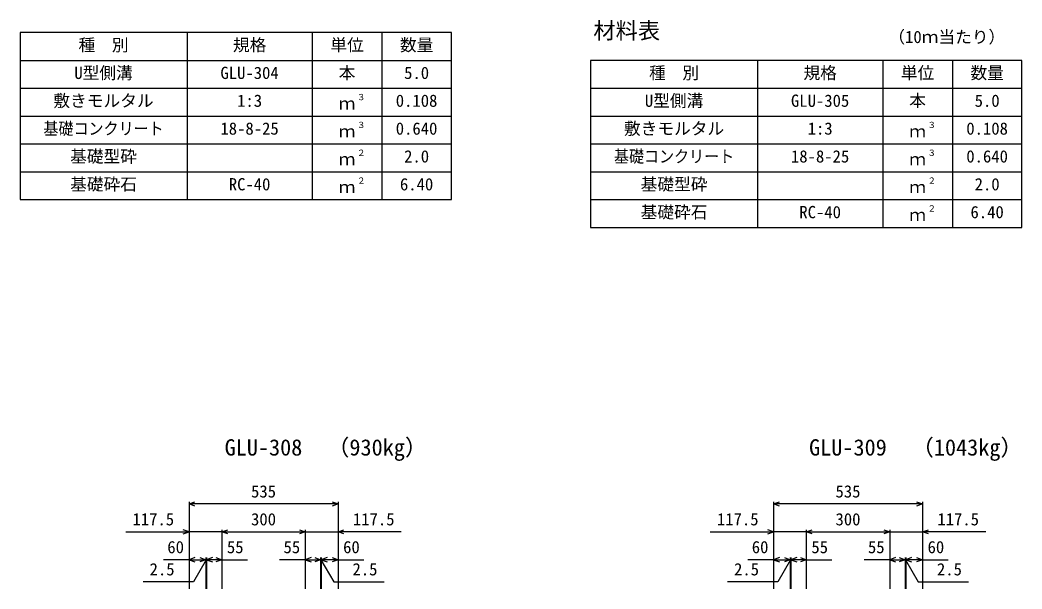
# Model space of a CAD drawing. Units: millimetres, scale not verified. Extents: x -25200 to 25200, y -8910 to 8910.
# Drawn here: x 6531 to 10131, y 1898 to 3941 of the extents above; entities that cross this region are included whole.
import ezdxf
from ezdxf.enums import TextEntityAlignment as Align

# ---------------------------------------------------------------- set-up
doc = ezdxf.new("R2010")
doc.units = ezdxf.units.MM
doc.header["$LTSCALE"] = 30
for name, color, linetype, lineweight in [('0-0_DIM', 7, 'Continuous', 25), ('0-3_HYO', 3, 'Continuous', 25), ('0-4_HYO2', 4, 'Continuous', 25), ('0-7_TXT', 7, 'Continuous', 25)]:
    doc.layers.add(name, color=color, linetype=linetype, lineweight=lineweight)
doc.styles.add('ＭＳ ゴシック', font='')
doc.styles.get('ＭＳ ゴシック').set_extended_font_data('MS Gothic')

msp = doc.modelspace()

# ---------------------------------------------------------------- linework, layer by layer
at = {"layer": '0-0_DIM'}
for p, q in [((7138.6, 2211.03), (7138.6, 1898.41)), ((7673.6, 2203.53), (7138.6, 2203.53)), ((7673.6, 2211.03), (7673.6, 1898.41)), ((9238.6, 2211.03), (9238.6, 1898.41)), ((9773.6, 2203.53), (9238.6, 2203.53)), ((9773.6, 2211.03), (9773.6, 1898.41)), ((6911.39, 2103.53), (7138.6, 2103.53)), ((7256.1, 2103.53), (7138.6, 2103.53)), ((7256.1, 2111.03), (7256.1, 1898.41)), ((7256.1, 2103.53), (7556.1, 2103.53)), ((7556.1, 2111.03), (7556.1, 1898.41)), ((7556.1, 2103.53), (7673.6, 2103.53)), ((7900.8, 2103.53), (7673.6, 2103.53)), ((9011.39, 2103.53), (9238.6, 2103.53)), ((9356.1, 2103.53), (9238.6, 2103.53)), ((9356.1, 2111.03), (9356.1, 1898.41)), ((9356.1, 2103.53), (9656.1, 2103.53)), ((9656.1, 2111.03), (9656.1, 1898.41)), ((9656.1, 2103.53), (9773.6, 2103.53)), ((10000.8, 2103.53), (9773.6, 2103.53)), ((7138.6, 2003.53), (7046.28, 2003.53)), ((7138.6, 2003.53), (7198.6, 2003.53)), ((7198.6, 2011.03), (7198.6, 1898.41)), ((7198.6, 2003.53), (7201.1, 2003.53)), ((7201.1, 2011.03), (7201.1, 1898.41)), ((7256.1, 2003.53), (7201.1, 2003.53)), ((7256.1, 2003.53), (7348.41, 2003.53)), ((7556.1, 2003.53), (7463.78, 2003.53)), ((7556.1, 2003.53), (7611.1, 2003.53)), ((7611.1, 2011.03), (7611.1, 1898.41)), ((7611.1, 2003.53), (7613.6, 2003.53)), ((7613.6, 2011.03), (7613.6, 1898.41)), ((7673.6, 2003.53), (7613.6, 2003.53)), ((7673.6, 2003.53), (7765.91, 2003.53)), ((9238.6, 2003.53), (9146.28, 2003.53)), ((9238.6, 2003.53), (9298.6, 2003.53)), ((9298.6, 2011.03), (9298.6, 1898.41)), ((9298.6, 2003.53), (9301.1, 2003.53)), ((9301.1, 2011.03), (9301.1, 1898.41)), ((9356.1, 2003.53), (9301.1, 2003.53)), ((9356.1, 2003.53), (9448.41, 2003.53)), ((9656.1, 2003.53), (9563.78, 2003.53)), ((9656.1, 2003.53), (9711.1, 2003.53)), ((9711.1, 2011.03), (9711.1, 1898.41)), ((9711.1, 2003.53), (9713.6, 2003.53)), ((9713.6, 2011.03), (9713.6, 1898.41)), ((9773.6, 2003.53), (9713.6, 2003.53)), ((9773.6, 2003.53), (9865.91, 2003.53))]:
    msp.add_line(p, q, dxfattribs=at)
for points in [[(7159.74, 2195.84), (7138.6, 2203.53), (7159.74, 2211.23)], [(7652.45, 2211.23), (7673.6, 2203.53), (7652.45, 2195.84)], [(9259.74, 2195.84), (9238.6, 2203.53), (9259.74, 2211.23)], [(9752.45, 2211.23), (9773.6, 2203.53), (9752.45, 2195.84)], [(7117.45, 2095.84), (7138.6, 2103.53), (7117.45, 2111.23)], [(7277.24, 2095.84), (7256.1, 2103.53), (7277.24, 2111.23)], [(7534.95, 2111.23), (7556.1, 2103.53), (7534.95, 2095.84)], [(7694.74, 2095.84), (7673.6, 2103.53), (7694.74, 2111.23)], [(9217.45, 2095.84), (9238.6, 2103.53), (9217.45, 2111.23)], [(9377.24, 2095.84), (9356.1, 2103.53), (9377.24, 2111.23)], [(9634.95, 2111.23), (9656.1, 2103.53), (9634.95, 2095.84)], [(9794.74, 2095.84), (9773.6, 2103.53), (9794.74, 2111.23)], [(7199.85, 2003.53), (7153.89, 1923.93), (6973.17, 1923.93)], [(7159.74, 2011.23), (7138.6, 2003.53), (7159.74, 1995.84)], [(7177.45, 2011.23), (7198.6, 2003.53), (7177.45, 1995.84)], [(7222.24, 2011.23), (7201.1, 2003.53), (7222.24, 1995.84)], [(7234.95, 2011.23), (7256.1, 2003.53), (7234.95, 1995.84)], [(7577.24, 2011.23), (7556.1, 2003.53), (7577.24, 1995.84)], [(7589.95, 2011.23), (7611.1, 2003.53), (7589.95, 1995.84)], [(7612.35, 2003.53), (7658.31, 1923.93), (7839.03, 1923.93)], [(7634.74, 2011.23), (7613.6, 2003.53), (7634.74, 1995.84)], [(7652.45, 2011.23), (7673.6, 2003.53), (7652.45, 1995.84)], [(9299.85, 2003.53), (9253.89, 1923.93), (9073.17, 1923.93)], [(9259.74, 2011.23), (9238.6, 2003.53), (9259.74, 1995.84)], [(9277.45, 2011.23), (9298.6, 2003.53), (9277.45, 1995.84)], [(9322.24, 2011.23), (9301.1, 2003.53), (9322.24, 1995.84)], [(9334.95, 2011.23), (9356.1, 2003.53), (9334.95, 1995.84)], [(9677.24, 2011.23), (9656.1, 2003.53), (9677.24, 1995.84)], [(9689.95, 2011.23), (9711.1, 2003.53), (9689.95, 1995.84)], [(9712.35, 2003.53), (9758.31, 1923.93), (9939.03, 1923.93)], [(9734.74, 2011.23), (9713.6, 2003.53), (9734.74, 1995.84)], [(9752.45, 2011.23), (9773.6, 2003.53), (9752.45, 1995.84)]]:
    msp.add_lwpolyline(points, dxfattribs=at)
at = {"layer": '0-3_HYO'}
for p, q in [((7131.1, 3896.59), (7131.1, 3296.59)), ((7581.1, 3896.59), (7581.1, 3296.59)), ((7831.1, 3896.59), (7831.1, 3296.59)), ((6531.1, 3796.59), (8081.1, 3796.59)), ((9181.1, 3796.59), (9181.1, 3196.59)), ((9631.1, 3796.59), (9631.1, 3196.59)), ((9881.1, 3796.59), (9881.1, 3196.59)), ((8581.1, 3696.59), (10131.1, 3696.59))]:
    msp.add_line(p, q, dxfattribs=at)
for points in [[(6531.1, 3296.59), (8081.1, 3296.59), (8081.1, 3896.59), (6531.1, 3896.59)], [(8581.1, 3196.59), (10131.1, 3196.59), (10131.1, 3796.59), (8581.1, 3796.59)]]:
    msp.add_lwpolyline(points, close=True, dxfattribs=at)
at = {"layer": '0-4_HYO2'}
for p, q in [((6531.1, 3696.59), (8081.1, 3696.59)), ((6531.1, 3596.59), (8081.1, 3596.59)), ((8581.1, 3596.59), (10131.1, 3596.59)), ((6531.1, 3496.59), (8081.1, 3496.59)), ((8581.1, 3496.59), (10131.1, 3496.59)), ((6531.1, 3396.59), (8081.1, 3396.59)), ((8581.1, 3396.59), (10131.1, 3396.59)), ((8581.1, 3296.59), (10131.1, 3296.59))]:
    msp.add_line(p, q, dxfattribs=at)

# ---------------------------------------------------------------- texts
at = {"layer": '0-0_DIM', "style": 'ＭＳ ゴシック'}
for s, p in [('535', (7361.1, 2213.53)), ('535', (9461.1, 2213.53)), ('117.5', (6935.1, 2113.53)), ('300', (7361.1, 2113.53)), ('117.5', (7727.09, 2113.53)), ('117.5', (9035.1, 2113.53)), ('300', (9461.1, 2113.53)), ('117.5', (9827.09, 2113.53)), ('60', (7060.28, 2013.53)), ('55', (7274.42, 2013.53)), ('55', (7477.78, 2013.53)), ('60', (7691.92, 2013.53)), ('60', (9160.28, 2013.53)), ('55', (9374.42, 2013.53)), ('55', (9577.78, 2013.53)), ('60', (9791.92, 2013.53)), ('2.5', (6996.59, 1933.93)), ('2.5', (7725.6, 1933.93)), ('2.5', (9096.59, 1933.93)), ('2.5', (9825.6, 1933.93))]:
    msp.add_text(s, height=43.99, dxfattribs=at).set_placement(p, align=Align.BOTTOM_LEFT)
at = {"layer": '0-7_TXT', "style": 'ＭＳ ゴシック'}
for s, height, p in [('材料表', 58.65, (8591.1, 3856.59)), ('（10ｍ当たり）', 43.99, (9651.09, 3845.59)), ('種\u3000別', 43.99, (6741.1, 3816.59)), ('規格', 43.99, (7296.1, 3816.59)), ('単位', 43.99, (7646.1, 3816.59)), ('数量', 43.99, (7896.1, 3816.59)), ('U型側溝', 43.99, (6726.1, 3716.59)), ('本', 43.99, (7676.1, 3716.59)), ('規格', 43.99, (9346.1, 3716.59)), ('単位', 43.99, (9696.1, 3716.59)), ('数量', 43.99, (9946.1, 3716.59)), ('GLU-304', 43.99, (7251.1, 3716.59)), ('5.0', 43.99, (7911.1, 3716.59)), ('種\u3000別', 43.99, (8791.1, 3716.59)), ('敷きモルタル', 43.99, (6651.1, 3616.59)), ('1:3', 43.99, (7311.1, 3616.59)), ('３', 21.99, (7741.64, 3646.96)), ('0.108', 43.99, (7881.1, 3616.59)), ('U型側溝', 43.99, (8776.1, 3616.59)), ('GLU-305', 43.99, (9301.1, 3616.59)), ('本', 43.99, (9726.1, 3616.59)), ('5.0', 43.99, (9961.1, 3616.59)), ('ｍ', 43.99, (7676.1, 3606.59)), ('18-8-25', 43.99, (7251.1, 3516.59)), ('３', 21.99, (7741.64, 3546.96)), ('0.640', 43.99, (7881.1, 3516.59)), ('敷きモルタル', 43.99, (8701.1, 3516.59)), ('1:3', 43.99, (9361.1, 3516.59)), ('３', 21.99, (9791.64, 3546.96)), ('0.108', 43.99, (9931.1, 3516.59)), ('ｍ', 43.99, (7676.1, 3506.59)), ('ｍ', 43.99, (9726.1, 3506.59)), ('基礎型砕', 43.99, (6711.1, 3416.59)), ('２', 21.99, (7741.64, 3446.96)), ('2.0', 43.99, (7911.1, 3416.59)), ('18-8-25', 43.99, (9301.1, 3416.59)), ('３', 21.99, (9791.64, 3446.96)), ('0.640', 43.99, (9931.1, 3416.59)), ('ｍ', 43.99, (7676.1, 3406.59)), ('ｍ', 43.99, (9726.1, 3406.59)), ('基礎砕石', 43.99, (6711.1, 3316.59)), ('RC-40', 43.99, (7281.1, 3316.59)), ('ｍ', 43.99, (7676.1, 3306.59)), ('２', 21.99, (7741.64, 3346.96)), ('6.40', 43.99, (7896.1, 3316.59)), ('基礎型砕', 43.99, (8761.1, 3316.59)), ('ｍ', 43.99, (9726.1, 3306.59)), ('２', 21.99, (9791.64, 3346.96)), ('2.0', 43.99, (9961.1, 3316.59)), ('基礎砕石', 43.99, (8761.1, 3216.59)), ('RC-40', 43.99, (9331.1, 3216.59)), ('ｍ', 43.99, (9726.1, 3206.59)), ('２', 21.99, (9791.64, 3246.96)), ('6.40', 43.99, (9946.1, 3216.59)), ('GLU-308', 58.65, (7266.1, 2359.83)), ('（930kg）', 58.65, (7634.47, 2359.83)), ('GLU-309', 58.65, (9366.1, 2359.83)), ('（1043kg）', 58.65, (9734.47, 2359.83))]:
    msp.add_text(s, height=height, dxfattribs=at).set_placement(p, align=Align.BOTTOM_LEFT)
at = {"layer": '0-7_TXT', "style": 'ＭＳ ゴシック', "width": 0.9}
for p in [(6615.1, 3516.59), (8665.1, 3416.59)]:
    msp.add_text('基礎コンクリート', height=43.99, dxfattribs=at).set_placement(p, align=Align.BOTTOM_LEFT)

doc.saveas('drawing.dxf')
